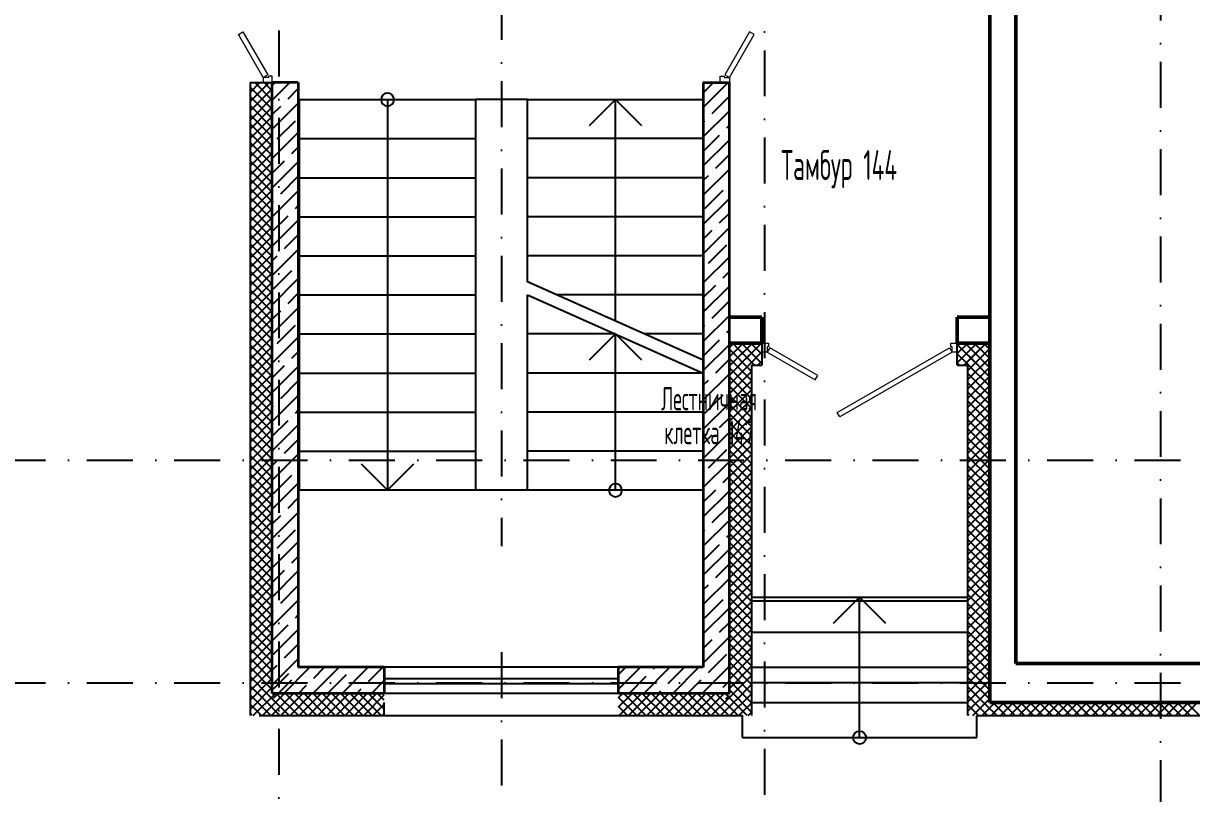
# Model space of a CAD drawing. Extents: x -1560602 to 321118, y -2308202 to -430103.
# Drawn here: x -1500266 to -1491295, y -2053713 to -2047798 of the extents above; entities that cross this region are included whole.
import ezdxf
from ezdxf.enums import TextEntityAlignment as Align

# ---------------------------------------------------------------- set-up
doc = ezdxf.new("R2010")
doc.units = 0
doc.header["$MEASUREMENT"] = 0
doc.linetypes.add('Dot & Dashed', pattern=[670.277762, 352.777767, -176.388884, 0, -141.111112])
doc.linetypes.add('Штрихпунктирная', pattern=[0.670278, 0.352778, -0.176389, 0, -0.141111])
doc.layers.get('0').update_dxf_attribs({"color": 255, "linetype": 'CONTINUOUS'})
for name, color, linetype, lineweight in [('Двери', 4, 'CONTINUOUS', 15), ('Диафрагма', 2, 'CONTINUOUS', 35), ('стены', 5, 'CONTINUOUS', 50)]:
    doc.layers.add(name, color=color, linetype=linetype, lineweight=lineweight)
for name, color, linetype in [('Оси', 253, 'Dot & Dashed'), ('отделка', 240, 'CONTINUOUS'), ('Текст', 7, 'CONTINUOUS'), ('Утеплитель', 6, 'CONTINUOUS')]:
    doc.layers.add(name, color=color, linetype=linetype)
doc.styles.get("Standard").update_dxf_attribs({"font": 'spds.shx', "width": 0.7, "height": 250})

msp = doc.modelspace()

# ---------------------------------------------------------------- linework, layer by layer
at = {"color": 0, "ltscale": 100}
for p, q in [((-1495044.7, -2048253.4), (-1495044.7, -2051003.4)), ((-1498144.7, -2048383.4), (-1496794.7, -2048383.4)), ((-1498144.7, -2051383.4), (-1498144.7, -2048383.4)), ((-1497469.7, -2048383.4), (-1497469.7, -2051383.4)), ((-1496794.7, -2048383.4), (-1496794.7, -2051383.4)), ((-1496394.7, -2048383.4), (-1496794.7, -2048383.4)), ((-1496394.7, -2049783.5), (-1496394.7, -2048383.4)), ((-1496394.7, -2048383.4), (-1495044.7, -2048383.4)), ((-1495919.7, -2048583.4), (-1495719.7, -2048383.4)), ((-1495719.7, -2048383.4), (-1495519.7, -2048583.4)), ((-1495719.7, -2050083.5), (-1495719.7, -2048383.4)), ((-1495044.7, -2048383.4), (-1495044.7, -2050383.5)), ((-1498144.7, -2048683.4), (-1496794.7, -2048683.4)), ((-1495044.7, -2048683.4), (-1496394.7, -2048683.4)), ((-1498144.7, -2048983.4), (-1496794.7, -2048983.4)), ((-1495044.7, -2048983.4), (-1496394.7, -2048983.4)), ((-1498144.7, -2049283.4), (-1496794.7, -2049283.4)), ((-1495044.7, -2049283.4), (-1496394.7, -2049283.4)), ((-1498144.7, -2049583.4), (-1496794.7, -2049583.4)), ((-1495044.7, -2049583.4), (-1496394.7, -2049583.4)), ((-1495044.7, -2050383.5), (-1496394.7, -2049783.5)), ((-1498144.7, -2049883.4), (-1496794.7, -2049883.4)), ((-1496394.7, -2051383.4), (-1496394.7, -2049883.4)), ((-1496394.7, -2049883.4), (-1495044.7, -2050483.4)), ((-1495044.7, -2049883.4), (-1496169.9, -2049883.4)), ((-1498144.7, -2050183.4), (-1496794.7, -2050183.4)), ((-1495719.7, -2050183.4), (-1496394.7, -2050183.4)), ((-1495919.7, -2050383.4), (-1495719.7, -2050183.4)), ((-1495719.7, -2050183.4), (-1495519.7, -2050383.4)), ((-1495719.7, -2051383.4), (-1495719.7, -2050183.4)), ((-1495044.7, -2050183.4), (-1495494.9, -2050183.4)), ((-1498144.7, -2050483.4), (-1496794.7, -2050483.4)), ((-1495044.7, -2050483.4), (-1496394.7, -2050483.4)), ((-1495044.7, -2050483.4), (-1495044.7, -2051383.4)), ((-1498144.7, -2050783.4), (-1496794.7, -2050783.4)), ((-1495044.7, -2050783.4), (-1496394.7, -2050783.4)), ((-1498144.7, -2051083.4), (-1496794.7, -2051083.4)), ((-1495044.7, -2051083.4), (-1496394.7, -2051083.4)), ((-1497469.7, -2051383.4), (-1497669.7, -2051183.4)), ((-1497269.7, -2051183.4), (-1497469.7, -2051383.4)), ((-1496794.7, -2051383.4), (-1498144.7, -2051383.4)), ((-1496394.7, -2051383.4), (-1496794.7, -2051383.4)), ((-1495044.7, -2051383.4), (-1496394.7, -2051383.4)), ((-1494674.7, -2052203.4), (-1493014.7, -2052203.4)), ((-1494044.7, -2052403.4), (-1493844.7, -2052203.4)), ((-1493844.7, -2052203.4), (-1493644.7, -2052403.4)), ((-1493844.7, -2053283.4), (-1493844.7, -2052203.4)), ((-1494674.7, -2052233.4), (-1493014.7, -2052233.4)), ((-1494674.7, -2052473.4), (-1493014.7, -2052473.4)), ((-1494674.7, -2052743.4), (-1493014.7, -2052743.4)), ((-1493014.7, -2052863.4), (-1494674.7, -2052863.4)), ((-1494674.7, -2053013.4), (-1493014.7, -2053013.4)), ((-1494744.7, -2053283.4), (-1494744.7, -2053113.4)), ((-1492944.7, -2053283.4), (-1492944.7, -2053113.4)), ((-1494744.7, -2053283.4), (-1492944.7, -2053283.4))]:
    msp.add_line(p, q, dxfattribs=at)
msp.add_circle((-1493844.7, -2053283.4), 50, dxfattribs=at)
for centre, start, end in [((-1497469.7, -2048383.4), 0, 180), ((-1497469.7, -2048383.4), 180, 0), ((-1495719.7, -2051383.4), 0, 180), ((-1495719.7, -2051383.4), 180, 0)]:
    msp.add_arc(centre, 50, start, end, dxfattribs=at)
at = {"layer": 'Двери', "color": 0, "linetype": 'Continuous'}
for p, q in [((-1498615.2, -2047883.5), (-1498580.6, -2047863.5)), ((-1498424.7, -2048213.4), (-1498615.2, -2047883.5)), ((-1498580.6, -2047863.5), (-1498390.1, -2048193.4)), ((-1494688.9, -2047863.5), (-1494879.4, -2048193.4)), ((-1494844.7, -2048213.4), (-1494654.2, -2047883.5)), ((-1494654.2, -2047883.5), (-1494688.9, -2047863.5)), ((-1498390.1, -2048193.4), (-1498424.7, -2048213.4)), ((-1498384.7, -2048213.4), (-1498424.7, -2048213.4)), ((-1498424.7, -2048213.4), (-1498424.7, -2048253.4)), ((-1498354.7, -2048203.4), (-1498384.7, -2048203.4)), ((-1498384.7, -2048203.4), (-1498384.7, -2048213.4)), ((-1498354.7, -2048253.4), (-1498354.7, -2048203.4)), ((-1494914.7, -2048253.4), (-1494914.7, -2048203.4)), ((-1494914.7, -2048203.4), (-1494884.7, -2048203.4)), ((-1494884.7, -2048203.4), (-1494884.7, -2048213.4)), ((-1494884.7, -2048213.4), (-1494844.7, -2048213.4)), ((-1494879.4, -2048193.4), (-1494844.7, -2048213.4)), ((-1494844.7, -2048213.4), (-1494844.7, -2048253.4)), ((-1494594.7, -2050253.4), (-1494544.7, -2050253.4)), ((-1494554.7, -2050323.4), (-1494594.7, -2050323.4)), ((-1494544.7, -2050283.4), (-1494554.7, -2050283.4)), ((-1494554.7, -2050283.4), (-1494554.7, -2050323.4)), ((-1494534.7, -2050288.8), (-1494554.7, -2050323.4)), ((-1494554.7, -2050323.4), (-1494185.8, -2050536.4)), ((-1494544.7, -2050253.4), (-1494544.7, -2050283.4)), ((-1494165.8, -2050501.8), (-1494534.7, -2050288.8)), ((-1494015.6, -2050785.8), (-1493154.7, -2050288.8)), ((-1493134.7, -2050323.4), (-1493995.6, -2050820.4)), ((-1493154.7, -2050288.8), (-1493134.7, -2050323.4)), ((-1493144.7, -2050283.4), (-1493144.7, -2050253.4)), ((-1493144.7, -2050253.4), (-1493094.7, -2050253.4)), ((-1493134.7, -2050283.4), (-1493144.7, -2050283.4)), ((-1493134.7, -2050323.4), (-1493134.7, -2050283.4)), ((-1493094.7, -2050323.4), (-1493134.7, -2050323.4)), ((-1494185.8, -2050536.4), (-1494165.8, -2050501.8)), ((-1493995.6, -2050820.4), (-1494015.6, -2050785.8))]:
    msp.add_line(p, q, dxfattribs=at)
at = {"layer": 'Диафрагма', "color": 0, "ltscale": 100}
for p, q in [((-1498354.7, -2052943.4), (-1498354.7, -2048253.4)), ((-1498154.7, -2048253.4), (-1498354.7, -2048253.4)), ((-1498154.7, -2048253.4), (-1498154.7, -2052743.4)), ((-1495044.7, -2048253.4), (-1495044.7, -2052743.4)), ((-1495044.7, -2048253.4), (-1494844.7, -2048253.4)), ((-1494844.7, -2051003.4), (-1494844.7, -2048253.4)), ((-1494844.7, -2052943.4), (-1494844.7, -2051003.4)), ((-1497494.7, -2052743.4), (-1498154.7, -2052743.4)), ((-1497494.7, -2052743.4), (-1497494.7, -2052943.4)), ((-1495044.7, -2052743.4), (-1495694.7, -2052743.4)), ((-1495694.7, -2052943.4), (-1495694.7, -2052743.4)), ((-1497494.7, -2052943.4), (-1498354.7, -2052943.4)), ((-1494844.7, -2052943.4), (-1495694.7, -2052943.4))]:
    msp.add_line(p, q, dxfattribs=at)
at = {"layer": 'Диафрагма', "color": 0, "lineweight": -3, "ltscale": 100}
for p, q in [((-1498354.7, -2048387), (-1498221.1, -2048253.4)), ((-1498344.9, -2048264.9), (-1498333.4, -2048253.4)), ((-1495044.7, -2048444.6), (-1494853.6, -2048253.4)), ((-1495044.7, -2048332.4), (-1494965.8, -2048253.4)), ((-1498232.7, -2048377.2), (-1498154.7, -2048299.3)), ((-1498354.7, -2048611.5), (-1498154.7, -2048411.5)), ((-1498354.7, -2048499.3), (-1498288.8, -2048433.3)), ((-1498260.7, -2048405.3), (-1498260.7, -2048405.3)), ((-1494977.3, -2048489.5), (-1494844.7, -2048356.9)), ((-1495044.7, -2048669.1), (-1494844.7, -2048469.1)), ((-1495005.4, -2048517.5), (-1495005.4, -2048517.5)), ((-1498316.8, -2048685.9), (-1498176.5, -2048545.6)), ((-1495044.7, -2048556.9), (-1495033.4, -2048545.6)), ((-1494865.1, -2048601.7), (-1494844.7, -2048581.4)), ((-1498354.7, -2048836), (-1498154.7, -2048636)), ((-1495044.7, -2048781.4), (-1494921.2, -2048657.8)), ((-1495044.7, -2048893.6), (-1494844.7, -2048693.6)), ((-1494893.1, -2048629.8), (-1494893.1, -2048629.8)), ((-1498344.9, -2048714), (-1498344.9, -2048714)), ((-1498204.6, -2048798.1), (-1498154.7, -2048748.3)), ((-1498354.7, -2048948.3), (-1498260.7, -2048854.3)), ((-1498354.7, -2049060.6), (-1498154.7, -2048860.6)), ((-1498232.7, -2048826.2), (-1498232.7, -2048826.2)), ((-1494949.2, -2048910.4), (-1494844.7, -2048805.9)), ((-1498288.8, -2049106.8), (-1498154.7, -2048972.8)), ((-1495044.7, -2049118.2), (-1494844.7, -2048918.2)), ((-1495044.7, -2049005.9), (-1495005.4, -2048966.5)), ((-1494977.3, -2048938.5), (-1494977.3, -2048938.5)), ((-1494865.1, -2049050.7), (-1494865.1, -2049050.7)), ((-1498354.7, -2049285.1), (-1498154.7, -2049085.1)), ((-1498316.8, -2049134.9), (-1498316.8, -2049134.9)), ((-1495044.7, -2049342.7), (-1494844.7, -2049142.7)), ((-1495033.4, -2049219.1), (-1494893.1, -2049078.8)), ((-1498354.7, -2049172.8), (-1498344.9, -2049163)), ((-1498204.6, -2049247.2), (-1498204.6, -2049247.2)), ((-1498176.5, -2049219.1), (-1498154.7, -2049197.3)), ((-1498354.7, -2049397.3), (-1498232.7, -2049275.2)), ((-1498354.7, -2049509.6), (-1498154.7, -2049309.6)), ((-1494921.2, -2049331.4), (-1494844.7, -2049254.9)), ((-1498260.7, -2049527.8), (-1498154.7, -2049421.8)), ((-1495044.7, -2049567.2), (-1494844.7, -2049367.2)), ((-1495044.7, -2049454.9), (-1494977.3, -2049387.5)), ((-1494949.2, -2049359.4), (-1494949.2, -2049359.4)), ((-1495005.4, -2049640), (-1494865.1, -2049499.7)), ((-1498354.7, -2049734.1), (-1498154.7, -2049534.1)), ((-1498354.7, -2049621.8), (-1498316.8, -2049583.9)), ((-1498288.8, -2049555.9), (-1498288.8, -2049555.9)), ((-1495044.7, -2049791.7), (-1494844.7, -2049591.7)), ((-1498344.9, -2049836.5), (-1498204.6, -2049696.2)), ((-1498176.5, -2049668.1), (-1498176.5, -2049668.1)), ((-1495033.4, -2049668.1), (-1495033.4, -2049668.1)), ((-1498354.7, -2049958.6), (-1498154.7, -2049758.6)), ((-1494921.2, -2049780.4), (-1494921.2, -2049780.4)), ((-1494893.1, -2049752.3), (-1494844.7, -2049703.9)), ((-1498232.7, -2049948.7), (-1498154.7, -2049870.8)), ((-1495044.7, -2049903.9), (-1494949.2, -2049808.4)), ((-1495044.7, -2050016.2), (-1494844.7, -2049816.2)), ((-1494977.3, -2050061), (-1494844.7, -2049928.4)), ((-1498354.7, -2050183.1), (-1498154.7, -2049983.1)), ((-1498354.7, -2050070.8), (-1498288.8, -2050004.9)), ((-1498260.7, -2049976.8), (-1498260.7, -2049976.8)), ((-1495044.7, -2050240.7), (-1494844.7, -2050040.7)), ((-1498316.8, -2050257.4), (-1498176.5, -2050117.1)), ((-1495044.7, -2050128.4), (-1495033.4, -2050117.1)), ((-1495005.4, -2050089.1), (-1495005.4, -2050089.1)), ((-1498354.7, -2050407.6), (-1498154.7, -2050207.6)), ((-1495044.7, -2050352.9), (-1494921.2, -2050229.4)), ((-1494893.1, -2050201.3), (-1494893.1, -2050201.3)), ((-1494865.1, -2050173.3), (-1494844.7, -2050152.9)), ((-1498344.9, -2050285.5), (-1498344.9, -2050285.5)), ((-1498204.6, -2050369.7), (-1498154.7, -2050319.8)), ((-1495044.7, -2050465.2), (-1494844.7, -2050265.2)), ((-1498232.7, -2050397.8), (-1498232.7, -2050397.8)), ((-1494949.2, -2050481.9), (-1494844.7, -2050377.4)), ((-1498354.7, -2050519.8), (-1498260.7, -2050425.8)), ((-1498354.7, -2050632.1), (-1498154.7, -2050432.1)), ((-1495044.7, -2050689.7), (-1494844.7, -2050489.7)), ((-1498288.8, -2050678.4), (-1498154.7, -2050544.4)), ((-1495044.7, -2050577.4), (-1495005.4, -2050538.1)), ((-1494977.3, -2050510), (-1494977.3, -2050510)), ((-1498354.7, -2050856.6), (-1498154.7, -2050656.6)), ((-1495033.4, -2050790.6), (-1494893.1, -2050650.3)), ((-1494865.1, -2050622.3), (-1494865.1, -2050622.3)), ((-1498354.7, -2050744.4), (-1498344.9, -2050734.5)), ((-1498316.8, -2050706.5), (-1498316.8, -2050706.5)), ((-1498176.5, -2050790.6), (-1498154.7, -2050768.9)), ((-1495044.7, -2050914.2), (-1494844.7, -2050714.2)), ((-1498354.7, -2050968.9), (-1498232.7, -2050846.8)), ((-1498204.6, -2050818.7), (-1498204.6, -2050818.7)), ((-1494921.2, -2050902.9), (-1494844.7, -2050826.5)), ((-1498354.7, -2051081.1), (-1498154.7, -2050881.1)), ((-1494949.2, -2050931), (-1494949.2, -2050931)), ((-1494909.5, -2051003.4), (-1494844.7, -2050938.7)), ((-1498260.7, -2051099.3), (-1498154.7, -2050993.4)), ((-1495044.7, -2051138.7), (-1494911, -2051004.9)), ((-1495044.7, -2051026.5), (-1495025.8, -2051007.5)), ((-1495021.7, -2051003.4), (-1494977.3, -2050959)), ((-1498354.7, -2051305.6), (-1498154.7, -2051105.6)), ((-1498288.8, -2051127.4), (-1498288.8, -2051127.4)), ((-1495005.4, -2051211.6), (-1494865.1, -2051071.3)), ((-1498354.7, -2051193.4), (-1498316.8, -2051155.5)), ((-1495044.7, -2051363.2), (-1494844.7, -2051163.2)), ((-1498344.9, -2051408), (-1498204.6, -2051267.7)), ((-1498176.5, -2051239.7), (-1498176.5, -2051239.7)), ((-1495033.4, -2051239.7), (-1495033.4, -2051239.7)), ((-1494893.1, -2051323.8), (-1494844.7, -2051275.5)), ((-1498354.7, -2051530.1), (-1498154.7, -2051330.1)), ((-1495044.7, -2051475.5), (-1494949.2, -2051380)), ((-1495044.7, -2051587.7), (-1494844.7, -2051387.7)), ((-1494921.2, -2051351.9), (-1494921.2, -2051351.9)), ((-1498232.7, -2051520.3), (-1498154.7, -2051442.4)), ((-1498354.7, -2051754.6), (-1498154.7, -2051554.6)), ((-1498354.7, -2051642.4), (-1498288.8, -2051576.4)), ((-1498260.7, -2051548.4), (-1498260.7, -2051548.4)), ((-1494977.3, -2051632.5), (-1494844.7, -2051500)), ((-1495044.7, -2051812.2), (-1494844.7, -2051612.2)), ((-1495005.4, -2051660.6), (-1495005.4, -2051660.6)), ((-1498316.8, -2051829), (-1498176.5, -2051688.7)), ((-1495044.7, -2051700), (-1495033.4, -2051688.7)), ((-1494865.1, -2051744.8), (-1494844.7, -2051724.5)), ((-1498354.7, -2051979.1), (-1498154.7, -2051779.1)), ((-1495044.7, -2051924.5), (-1494921.2, -2051800.9)), ((-1495044.7, -2052036.7), (-1494844.7, -2051836.7)), ((-1494893.1, -2051772.9), (-1494893.1, -2051772.9)), ((-1498344.9, -2051857), (-1498344.9, -2051857)), ((-1498204.6, -2051941.2), (-1498154.7, -2051891.4)), ((-1498354.7, -2052091.4), (-1498260.7, -2051997.4)), ((-1498354.7, -2052203.6), (-1498154.7, -2052003.6)), ((-1498232.7, -2051969.3), (-1498232.7, -2051969.3)), ((-1494949.2, -2052053.5), (-1494844.7, -2051949)), ((-1498288.8, -2052249.9), (-1498154.7, -2052115.9)), ((-1495044.7, -2052261.2), (-1494844.7, -2052061.2)), ((-1495044.7, -2052149), (-1495005.4, -2052109.6)), ((-1494977.3, -2052081.6), (-1494977.3, -2052081.6)), ((-1494865.1, -2052193.8), (-1494865.1, -2052193.8)), ((-1498354.7, -2052428.2), (-1498154.7, -2052228.2)), ((-1498316.8, -2052278), (-1498316.8, -2052278)), ((-1495044.7, -2052485.7), (-1494844.7, -2052285.7)), ((-1495033.4, -2052362.2), (-1494893.1, -2052221.9)), ((-1498354.7, -2052315.9), (-1498344.9, -2052306.1)), ((-1498176.5, -2052362.2), (-1498154.7, -2052340.4)), ((-1498354.7, -2052540.4), (-1498232.7, -2052418.3)), ((-1498354.7, -2052652.7), (-1498154.7, -2052452.7)), ((-1498204.6, -2052390.3), (-1498204.6, -2052390.3)), ((-1494921.2, -2052474.4), (-1494844.7, -2052398)), ((-1498260.7, -2052670.9), (-1498154.7, -2052564.9)), ((-1495044.7, -2052710.3), (-1494844.7, -2052510.3)), ((-1495044.7, -2052598), (-1494977.3, -2052530.6)), ((-1494949.2, -2052502.5), (-1494949.2, -2052502.5)), ((-1495005.4, -2052783.1), (-1494865.1, -2052642.8)), ((-1498354.7, -2052877.2), (-1498154.7, -2052677.2)), ((-1498354.7, -2052764.9), (-1498316.8, -2052727)), ((-1498288.8, -2052698.9), (-1498288.8, -2052698.9)), ((-1498266.5, -2052943.4), (-1498066.5, -2052743.4)), ((-1498042, -2052943.4), (-1497842, -2052743.4)), ((-1498036.2, -2052825.4), (-1497954.3, -2052743.4)), ((-1497817.5, -2052943.4), (-1497617.5, -2052743.4)), ((-1497615.3, -2052853.5), (-1497505.2, -2052743.4)), ((-1495694.7, -2052911.2), (-1495526.9, -2052743.4)), ((-1495694.7, -2052799), (-1495639.2, -2052743.4)), ((-1495502.4, -2052943.4), (-1495302.4, -2052743.4)), ((-1495426.3, -2052755.1), (-1495414.7, -2052743.4)), ((-1495314.1, -2052867.3), (-1495190.2, -2052743.4)), ((-1495277.9, -2052943.4), (-1495077.9, -2052743.4)), ((-1494984.1, -2052874.1), (-1494844.7, -2052734.8)), ((-1498344.9, -2052909.6), (-1498226.8, -2052791.5)), ((-1498176.5, -2052811.2), (-1498176.5, -2052811.2)), ((-1497924, -2052937.6), (-1497783.6, -2052797.3)), ((-1497755.6, -2052769.3), (-1497755.6, -2052769.3)), ((-1495614.7, -2052943.4), (-1495482.4, -2052811.2)), ((-1495454.4, -2052783.1), (-1495454.4, -2052783.1)), ((-1495033.4, -2052811.2), (-1495033.4, -2052811.2)), ((-1495033.4, -2052811.2), (-1495033.4, -2052811.2)), ((-1495005.4, -2052783.1), (-1495005.2, -2052783)), ((-1498344.9, -2052979.6), (-1498204.6, -2052839.3)), ((-1498154.3, -2052943.4), (-1498092.3, -2052881.5)), ((-1498064.3, -2052853.5), (-1498064.3, -2052853.5)), ((-1497705.2, -2052943.4), (-1497671.4, -2052909.6)), ((-1497643.3, -2052881.5), (-1497643.3, -2052881.5)), ((-1497593, -2052943.4), (-1497494.7, -2052845.2)), ((-1495390.2, -2052943.4), (-1495370.2, -2052923.5)), ((-1495342.1, -2052895.4), (-1495342.1, -2052895.4)), ((-1495165.7, -2052943.4), (-1495061.5, -2052839.3)), ((-1495053.4, -2052943.4), (-1494949.1, -2052839.1)), ((-1494921.2, -2052923.5), (-1494921.2, -2052923.5)), ((-1494921.2, -2052923.5), (-1494921.2, -2052923.5)), ((-1494893.1, -2052895.4), (-1494844.7, -2052847)), ((-1494893.1, -2052895.4), (-1494893, -2052895.2)), ((-1498373, -2052937.6), (-1498373, -2052937.6)), ((-1494871.8, -2052986.4), (-1494844.7, -2052959.3))]:
    msp.add_line(p, q, dxfattribs=at)
at = {"layer": 'Оси', "color": 0, "linetype": 'Штрихпунктирная', "lineweight": -3, "ltscale": 1000}
for p, q in [((-1494574.7, -2008453.4), (-1494574.7, -2057488.4)), ((-1491534.7, -2011893.4), (-1491534.7, -2057515.2)), ((-1498304.7, -2031093.6), (-1498304.7, -2057488.4)), ((-1496594.7, -2032153.4), (-1496594.7, -2051813.8)), ((-1556760.1, -2051153.4), (-1479259.7, -2051153.4)), ((-1496594.7, -2052628.2), (-1496594.7, -2057488.4)), ((-1556760.1, -2052863.4), (-1479259.7, -2052863.4))]:
    msp.add_line(p, q, dxfattribs=at)
at = {"layer": 'отделка', "color": 0, "ltscale": 100}
for p, q in [((-1495694.7, -2052743.4), (-1497494.7, -2052743.4)), ((-1495694.7, -2052831.4), (-1497494.7, -2052831.4)), ((-1495694.7, -2052871.4), (-1497494.7, -2052871.4)), ((-1495694.7, -2052943.4), (-1497494.7, -2052943.4))]:
    msp.add_line(p, q, dxfattribs=at)
at = {"layer": 'стены', "color": 0, "ltscale": 100}
for p, q in [((-1492644.7, -2051003.4), (-1492644.7, -2045353.4)), ((-1492844.7, -2046903.4), (-1492844.7, -2051003.4)), ((-1494594.7, -2050053.4), (-1494844.7, -2050053.4)), ((-1494594.7, -2050253.4), (-1494594.7, -2050053.4)), ((-1493094.7, -2050253.4), (-1493094.7, -2050053.4)), ((-1492844.7, -2050053.4), (-1493094.7, -2050053.4)), ((-1494844.7, -2050253.4), (-1494594.7, -2050253.4)), ((-1493094.7, -2050253.4), (-1492844.7, -2050253.4)), ((-1492844.7, -2053013.4), (-1492844.7, -2051003.4)), ((-1492644.7, -2052713.4), (-1492644.7, -2051003.4)), ((-1490744.7, -2052713.4), (-1492644.7, -2052713.4)), ((-1492844.7, -2053013.4), (-1490744.7, -2053013.4))]:
    msp.add_line(p, q, dxfattribs=at)
at = {"layer": 'Утеплитель', "color": 0, "ltscale": 100}
for p, q in [((-1498524.7, -2048253.4), (-1498524.7, -2053113.4)), ((-1498524.7, -2048253.4), (-1498354.7, -2048253.4)), ((-1498524.7, -2048258.1), (-1498520.1, -2048253.4)), ((-1498524.7, -2048328.8), (-1498449.4, -2048253.4)), ((-1498524.7, -2048399.5), (-1498378.6, -2048253.4)), ((-1498354.7, -2048387.5), (-1498488.8, -2048253.4)), ((-1498354.7, -2048316.8), (-1498418.1, -2048253.4)), ((-1498354.7, -2048458.3), (-1498524.7, -2048288.3)), ((-1498524.7, -2048470.3), (-1498354.7, -2048300.3)), ((-1498354.7, -2048529), (-1498524.7, -2048359)), ((-1498524.7, -2048541), (-1498354.7, -2048371)), ((-1498354.7, -2048599.7), (-1498524.7, -2048429.7)), ((-1498524.7, -2048611.7), (-1498354.7, -2048441.7)), ((-1498354.7, -2048670.4), (-1498524.7, -2048500.4)), ((-1498524.7, -2048682.4), (-1498354.7, -2048512.4)), ((-1498354.7, -2048741.1), (-1498524.7, -2048571.1)), ((-1498524.7, -2048753.1), (-1498354.7, -2048583.1)), ((-1498354.7, -2048811.8), (-1498524.7, -2048641.8)), ((-1498524.7, -2048823.8), (-1498354.7, -2048653.8)), ((-1498354.7, -2048882.5), (-1498524.7, -2048712.5)), ((-1498524.7, -2048894.5), (-1498354.7, -2048724.5)), ((-1498354.7, -2048953.2), (-1498524.7, -2048783.2)), ((-1498524.7, -2048965.2), (-1498354.7, -2048795.2)), ((-1498354.7, -2049023.9), (-1498524.7, -2048853.9)), ((-1498524.7, -2049035.9), (-1498354.7, -2048865.9)), ((-1498354.7, -2049094.6), (-1498524.7, -2048924.6)), ((-1498524.7, -2049106.7), (-1498354.7, -2048936.7)), ((-1498354.7, -2049165.4), (-1498524.7, -2048995.4)), ((-1498524.7, -2049177.4), (-1498354.7, -2049007.4)), ((-1498354.7, -2049236.1), (-1498524.7, -2049066.1)), ((-1498524.7, -2049248.1), (-1498354.7, -2049078.1)), ((-1498354.7, -2049306.8), (-1498524.7, -2049136.8)), ((-1498524.7, -2049318.8), (-1498354.7, -2049148.8)), ((-1498354.7, -2049377.5), (-1498524.7, -2049207.5)), ((-1498524.7, -2049389.5), (-1498354.7, -2049219.5)), ((-1498354.7, -2049448.2), (-1498524.7, -2049278.2)), ((-1498524.7, -2049460.2), (-1498354.7, -2049290.2)), ((-1498354.7, -2049518.9), (-1498524.7, -2049348.9)), ((-1498524.7, -2049530.9), (-1498354.7, -2049360.9)), ((-1498354.7, -2049589.6), (-1498524.7, -2049419.6)), ((-1498524.7, -2049601.6), (-1498354.7, -2049431.6)), ((-1498354.7, -2049660.3), (-1498524.7, -2049490.3)), ((-1498524.7, -2049672.3), (-1498354.7, -2049502.3)), ((-1498354.7, -2049731), (-1498524.7, -2049561)), ((-1498524.7, -2049743), (-1498354.7, -2049573)), ((-1498354.7, -2049801.8), (-1498524.7, -2049631.8)), ((-1498524.7, -2049813.8), (-1498354.7, -2049643.8)), ((-1498354.7, -2049872.5), (-1498524.7, -2049702.5)), ((-1498524.7, -2049884.5), (-1498354.7, -2049714.5)), ((-1498354.7, -2049943.2), (-1498524.7, -2049773.2)), ((-1498524.7, -2049955.2), (-1498354.7, -2049785.2)), ((-1498354.7, -2050013.9), (-1498524.7, -2049843.9)), ((-1498524.7, -2050025.9), (-1498354.7, -2049855.9)), ((-1498354.7, -2050084.6), (-1498524.7, -2049914.6)), ((-1498524.7, -2050096.6), (-1498354.7, -2049926.6)), ((-1498354.7, -2050155.3), (-1498524.7, -2049985.3)), ((-1498524.7, -2050167.3), (-1498354.7, -2049997.3)), ((-1498354.7, -2050226), (-1498524.7, -2050056)), ((-1498524.7, -2050238), (-1498354.7, -2050068)), ((-1498354.7, -2050296.7), (-1498524.7, -2050126.7)), ((-1498524.7, -2050308.7), (-1498354.7, -2050138.7)), ((-1498354.7, -2050367.4), (-1498524.7, -2050197.4)), ((-1498524.7, -2050379.4), (-1498354.7, -2050209.4)), ((-1498354.7, -2050438.2), (-1498524.7, -2050268.2)), ((-1498524.7, -2050450.2), (-1498354.7, -2050280.2)), ((-1494843.9, -2050429.1), (-1494733.5, -2050318.7)), ((-1494843.8, -2050287.6), (-1494822.3, -2050266.1)), ((-1494843.8, -2050358.3), (-1494777.9, -2050292.4)), ((-1494674.7, -2050470.5), (-1494843.8, -2050301.4)), ((-1494826.9, -2050270.7), (-1494809.7, -2050253.4)), ((-1494651.1, -2050423.4), (-1494821.1, -2050253.4)), ((-1494791.1, -2050305.6), (-1494738.9, -2050253.4)), ((-1494674.7, -2050399.8), (-1494788.2, -2050286.3)), ((-1494755.2, -2050340.4), (-1494668.2, -2050253.4)), ((-1494594.7, -2050409.1), (-1494750.4, -2050253.4)), ((-1494719.3, -2050375.3), (-1494597.5, -2050253.4)), ((-1494683.5, -2050410.1), (-1494594.7, -2050321.4)), ((-1494594.7, -2050338.4), (-1494679.7, -2050253.4)), ((-1494594.7, -2050267.6), (-1494608.9, -2050253.4)), ((-1494594.7, -2050253.4), (-1494594.7, -2050253.4)), ((-1494594.7, -2050253.4), (-1494594.7, -2050423.4)), ((-1493094.7, -2050423.4), (-1493094.7, -2050253.4)), ((-1493094.7, -2050263.4), (-1493084.8, -2050253.4)), ((-1493094.7, -2050334.1), (-1493014.1, -2050253.4)), ((-1493094.7, -2050404.8), (-1492943.4, -2050253.4)), ((-1492941.3, -2050417.6), (-1493094.7, -2050264.1)), ((-1493042.6, -2050423.4), (-1492872.6, -2050253.4)), ((-1492915.1, -2050373), (-1493034.7, -2050253.4)), ((-1493014.7, -2050395.5), (-1492912.5, -2050293.3)), ((-1493014.7, -2050466.2), (-1492844.7, -2050296.2)), ((-1492844.7, -2050443.4), (-1492964.3, -2050323.8)), ((-1492888.9, -2050328.5), (-1492964, -2050253.4)), ((-1492844.7, -2050372.7), (-1492919.8, -2050297.6)), ((-1492862.7, -2050284), (-1492893.3, -2050253.4)), ((-1492844.7, -2050302), (-1492875.3, -2050271.4)), ((-1498354.7, -2050508.9), (-1498524.7, -2050338.9)), ((-1498524.7, -2050520.9), (-1498354.7, -2050350.9)), ((-1498354.7, -2050579.6), (-1498524.7, -2050409.6)), ((-1494843.9, -2050499.8), (-1494689.1, -2050345)), ((-1494843.9, -2050570.5), (-1494674.7, -2050401.4)), ((-1494674.7, -2050541.2), (-1494843.8, -2050372.1)), ((-1494626.1, -2050423.4), (-1494594.7, -2050392.1)), ((-1493006.1, -2050423.4), (-1493094.7, -2050334.8)), ((-1493076.8, -2050423.4), (-1493094.7, -2050405.5)), ((-1493014.7, -2050537), (-1492844.7, -2050367)), ((-1492844.7, -2050584.8), (-1493014.7, -2050414.8)), ((-1492844.7, -2050514.1), (-1493008.9, -2050350)), ((-1492971.9, -2050423.4), (-1492905.9, -2050357.4)), ((-1498524.7, -2050591.6), (-1498354.7, -2050421.6)), ((-1498354.7, -2050650.3), (-1498524.7, -2050480.3)), ((-1498524.7, -2050662.3), (-1498354.7, -2050492.3)), ((-1494674.7, -2050611.9), (-1494843.9, -2050442.8)), ((-1494843.9, -2050641.3), (-1494674.7, -2050472.1)), ((-1494674.7, -2050423.4), (-1494594.7, -2050423.4)), ((-1494674.7, -2050423.4), (-1494674.7, -2053113.4)), ((-1493094.7, -2050423.4), (-1493014.7, -2050423.4)), ((-1493014.7, -2050423.4), (-1493014.7, -2053113.4)), ((-1493014.7, -2050607.7), (-1492844.7, -2050437.7)), ((-1492844.7, -2050655.5), (-1493014.7, -2050485.5)), ((-1498354.7, -2050721), (-1498524.7, -2050551)), ((-1498524.7, -2050733), (-1498354.7, -2050563)), ((-1494844, -2050712), (-1494674.7, -2050542.8)), ((-1494674.7, -2050682.6), (-1494843.9, -2050513.5)), ((-1494674.7, -2050753.3), (-1494843.9, -2050584.2)), ((-1493014.7, -2050678.4), (-1492844.7, -2050508.4)), ((-1492844.7, -2050726.2), (-1493014.7, -2050556.2)), ((-1493014.7, -2050749.1), (-1492844.7, -2050579.1)), ((-1498354.7, -2050791.7), (-1498524.7, -2050621.7)), ((-1498524.7, -2050803.7), (-1498354.7, -2050633.7)), ((-1494844, -2050782.7), (-1494674.7, -2050613.5)), ((-1494844, -2050853.5), (-1494674.7, -2050684.2)), ((-1494674.7, -2050824), (-1494843.9, -2050654.8)), ((-1492844.7, -2050796.9), (-1493014.7, -2050626.9)), ((-1493014.7, -2050819.8), (-1492844.7, -2050649.8)), ((-1498354.7, -2050862.4), (-1498524.7, -2050692.4)), ((-1498524.7, -2050874.4), (-1498354.7, -2050704.4)), ((-1498354.7, -2050933.1), (-1498524.7, -2050763.1)), ((-1494674.7, -2050894.7), (-1494844, -2050725.5)), ((-1494844, -2050924.2), (-1494674.7, -2050754.9)), ((-1492844.7, -2050867.6), (-1493014.7, -2050697.6)), ((-1493014.7, -2050890.5), (-1492844.7, -2050720.5)), ((-1492844.7, -2050938.4), (-1493014.7, -2050768.4)), ((-1498524.7, -2050945.1), (-1498354.7, -2050775.1)), ((-1498354.7, -2051003.8), (-1498524.7, -2050833.8)), ((-1498524.7, -2051015.8), (-1498354.7, -2050845.8)), ((-1494844.1, -2050994.9), (-1494674.7, -2050825.6)), ((-1494674.7, -2050965.5), (-1494844, -2050796.2)), ((-1493014.7, -2050961.2), (-1492844.7, -2050791.2)), ((-1492844.7, -2051009.1), (-1493014.7, -2050839.1)), ((-1493014.7, -2051031.9), (-1492844.7, -2050861.9)), ((-1498354.7, -2051074.5), (-1498524.7, -2050904.5)), ((-1498524.7, -2051086.5), (-1498354.7, -2050916.5)), ((-1494844.1, -2051065.7), (-1494674.7, -2050896.3)), ((-1494674.7, -2051036.2), (-1494844, -2050866.9)), ((-1494674.7, -2051106.9), (-1494844, -2050937.6)), ((-1492844.7, -2051079.8), (-1493014.7, -2050909.8)), ((-1493014.7, -2051102.6), (-1492844.7, -2050932.6)), ((-1498354.7, -2051145.3), (-1498524.7, -2050975.3)), ((-1498524.7, -2051157.3), (-1498354.7, -2050987.3)), ((-1494844.7, -2052943.4), (-1494844.7, -2051003.4)), ((-1494844.1, -2051136.4), (-1494674.7, -2050967.1)), ((-1494674.7, -2051177.6), (-1494844.1, -2051008.3)), ((-1494844.1, -2051207.2), (-1494674.7, -2051037.8)), ((-1492844.7, -2051150.5), (-1493014.7, -2050980.5)), ((-1493014.7, -2051173.4), (-1492844.7, -2051003.4)), ((-1492844.7, -2051003.4), (-1492844.7, -2053013.4)), ((-1498354.7, -2051216), (-1498524.7, -2051046)), ((-1498524.7, -2051228), (-1498354.7, -2051058)), ((-1498354.7, -2051286.7), (-1498524.7, -2051116.7)), ((-1498524.7, -2051298.7), (-1498354.7, -2051128.7)), ((-1494844.2, -2051277.9), (-1494674.7, -2051108.5)), ((-1494674.7, -2051248.3), (-1494844.1, -2051079)), ((-1492844.7, -2051221.2), (-1493014.7, -2051051.2)), ((-1493014.7, -2051244.1), (-1492844.7, -2051074.1)), ((-1492844.7, -2051291.9), (-1493014.7, -2051121.9)), ((-1498354.7, -2051357.4), (-1498524.7, -2051187.4)), ((-1498524.7, -2051369.4), (-1498354.7, -2051199.4)), ((-1494844.2, -2051348.6), (-1494674.7, -2051179.2)), ((-1494674.7, -2051319), (-1494844.1, -2051149.6)), ((-1494674.7, -2051389.7), (-1494844.1, -2051220.3)), ((-1494594.7, -2051203.4), (-1494594.7, -2051203.4)), ((-1493094.7, -2051203.4), (-1493094.7, -2051203.4)), ((-1493014.7, -2051314.8), (-1492844.7, -2051144.8)), ((-1492844.7, -2051362.6), (-1493014.7, -2051192.6)), ((-1493014.7, -2051385.5), (-1492844.7, -2051215.5)), ((-1498354.7, -2051428.1), (-1498524.7, -2051258.1)), ((-1498524.7, -2051440.1), (-1498354.7, -2051270.1)), ((-1494844.2, -2051419.4), (-1494674.7, -2051249.9)), ((-1494674.7, -2051460.4), (-1494844.2, -2051291)), ((-1492844.7, -2051433.3), (-1493014.7, -2051263.3)), ((-1493014.7, -2051456.2), (-1492844.7, -2051286.2)), ((-1498354.7, -2051498.8), (-1498524.7, -2051328.8)), ((-1498524.7, -2051510.8), (-1498354.7, -2051340.8)), ((-1498354.7, -2051569.5), (-1498524.7, -2051399.5)), ((-1494844.3, -2051560.8), (-1494674.7, -2051391.3)), ((-1494844.2, -2051490.1), (-1494674.7, -2051320.6)), ((-1494674.7, -2051531.1), (-1494844.2, -2051361.7)), ((-1492844.7, -2051504), (-1493014.7, -2051334)), ((-1493014.7, -2051526.9), (-1492844.7, -2051356.9)), ((-1498524.7, -2051581.5), (-1498354.7, -2051411.5)), ((-1498354.7, -2051640.2), (-1498524.7, -2051470.2)), ((-1498524.7, -2051652.2), (-1498354.7, -2051482.2)), ((-1494844.3, -2051631.6), (-1494674.7, -2051462)), ((-1494674.7, -2051601.9), (-1494844.2, -2051432.4)), ((-1492844.7, -2051574.7), (-1493014.7, -2051404.7)), ((-1493014.7, -2051597.6), (-1492844.7, -2051427.6)), ((-1492844.7, -2051645.5), (-1493014.7, -2051475.5)), ((-1498354.7, -2051710.9), (-1498524.7, -2051540.9)), ((-1498524.7, -2051722.9), (-1498354.7, -2051552.9)), ((-1494844.3, -2051702.3), (-1494674.7, -2051532.7)), ((-1494674.7, -2051743.3), (-1494844.3, -2051573.8)), ((-1494674.7, -2051672.6), (-1494844.2, -2051503.1)), ((-1493014.7, -2051668.3), (-1492844.7, -2051498.3)), ((-1492844.7, -2051716.2), (-1493014.7, -2051546.2)), ((-1493014.7, -2051739), (-1492844.7, -2051569)), ((-1498354.7, -2051781.7), (-1498524.7, -2051611.7)), ((-1498524.7, -2051793.7), (-1498354.7, -2051623.7)), ((-1494844.3, -2051773), (-1494674.7, -2051603.5)), ((-1494674.7, -2051814), (-1494844.3, -2051644.4)), ((-1492844.7, -2051786.9), (-1493014.7, -2051616.9)), ((-1493014.7, -2051809.7), (-1492844.7, -2051639.7)), ((-1498354.7, -2051852.4), (-1498524.7, -2051682.4)), ((-1498524.7, -2051864.4), (-1498354.7, -2051694.4)), ((-1498354.7, -2051923.1), (-1498524.7, -2051753.1)), ((-1494844.4, -2051843.8), (-1494674.7, -2051674.2)), ((-1494844.4, -2051914.5), (-1494674.7, -2051744.9)), ((-1494674.7, -2051884.7), (-1494844.3, -2051715.1)), ((-1492844.7, -2051857.6), (-1493014.7, -2051687.6)), ((-1493014.7, -2051880.5), (-1492844.7, -2051710.5)), ((-1492844.7, -2051928.3), (-1493014.7, -2051758.3)), ((-1498524.7, -2051935.1), (-1498354.7, -2051765.1)), ((-1498354.7, -2051993.8), (-1498524.7, -2051823.8)), ((-1498524.7, -2052005.8), (-1498354.7, -2051835.8)), ((-1494844.4, -2051985.2), (-1494674.7, -2051815.6)), ((-1494674.7, -2051955.4), (-1494844.3, -2051785.8)), ((-1493014.7, -2051951.2), (-1492844.7, -2051781.2)), ((-1492844.7, -2051999), (-1493014.7, -2051829)), ((-1498354.7, -2052064.5), (-1498524.7, -2051894.5)), ((-1498524.7, -2052076.5), (-1498354.7, -2051906.5)), ((-1494674.7, -2052026.1), (-1494844.4, -2051856.5)), ((-1494844.4, -2052056), (-1494674.7, -2051886.3)), ((-1494674.7, -2052096.8), (-1494844.4, -2051927.2)), ((-1493014.7, -2052021.9), (-1492844.7, -2051851.9)), ((-1492844.7, -2052069.7), (-1493014.7, -2051899.7)), ((-1493014.7, -2052092.6), (-1492844.7, -2051922.6)), ((-1498354.7, -2052135.2), (-1498524.7, -2051965.2)), ((-1498524.7, -2052147.2), (-1498354.7, -2051977.2)), ((-1494844.5, -2052126.7), (-1494674.7, -2051957)), ((-1494844.5, -2052197.5), (-1494674.7, -2052027.7)), ((-1494674.7, -2052167.5), (-1494844.4, -2051997.9)), ((-1492844.7, -2052140.4), (-1493014.7, -2051970.4)), ((-1493014.7, -2052163.3), (-1492844.7, -2051993.3)), ((-1498354.7, -2052205.9), (-1498524.7, -2052035.9)), ((-1498524.7, -2052217.9), (-1498354.7, -2052047.9)), ((-1498354.7, -2052276.6), (-1498524.7, -2052106.6)), ((-1498524.7, -2052288.6), (-1498354.7, -2052118.6)), ((-1494844.5, -2052268.2), (-1494674.7, -2052098.4)), ((-1494674.7, -2052238.3), (-1494844.4, -2052068.6)), ((-1492844.7, -2052211.1), (-1493014.7, -2052041.1)), ((-1493014.7, -2052234), (-1492844.7, -2052064)), ((-1492844.7, -2052281.9), (-1493014.7, -2052111.9)), ((-1498354.7, -2052347.3), (-1498524.7, -2052177.3)), ((-1498524.7, -2052359.3), (-1498354.7, -2052189.3)), ((-1494674.7, -2052309), (-1494844.5, -2052139.2)), ((-1494844.5, -2052338.9), (-1494674.7, -2052169.1)), ((-1494674.7, -2052379.7), (-1494844.5, -2052209.9)), ((-1493014.7, -2052304.7), (-1492844.7, -2052134.7)), ((-1492844.7, -2052352.6), (-1493014.7, -2052182.6)), ((-1493014.7, -2052375.4), (-1492844.7, -2052205.4)), ((-1498354.7, -2052418.1), (-1498524.7, -2052248.1)), ((-1498524.7, -2052430.1), (-1498354.7, -2052260.1)), ((-1494844.6, -2052409.7), (-1494674.7, -2052239.9)), ((-1494674.7, -2052450.4), (-1494844.5, -2052280.6)), ((-1492844.7, -2052423.3), (-1493014.7, -2052253.3)), ((-1493014.7, -2052446.1), (-1492844.7, -2052276.1)), ((-1498354.7, -2052488.8), (-1498524.7, -2052318.8)), ((-1498524.7, -2052500.8), (-1498354.7, -2052330.8)), ((-1498354.7, -2052559.5), (-1498524.7, -2052389.5)), ((-1494844.6, -2052480.4), (-1494674.7, -2052310.6)), ((-1494844.6, -2052551.1), (-1494674.7, -2052381.3)), ((-1494674.7, -2052521.1), (-1494844.5, -2052351.3)), ((-1492844.7, -2052494), (-1493014.7, -2052324)), ((-1493014.7, -2052516.9), (-1492844.7, -2052346.9)), ((-1498524.7, -2052571.5), (-1498354.7, -2052401.5)), ((-1498354.7, -2052630.2), (-1498524.7, -2052460.2)), ((-1498524.7, -2052642.2), (-1498354.7, -2052472.2)), ((-1494674.7, -2052591.8), (-1494844.6, -2052422)), ((-1494844.6, -2052621.9), (-1494674.7, -2052452)), ((-1492844.7, -2052564.7), (-1493014.7, -2052394.7)), ((-1493014.7, -2052587.6), (-1492844.7, -2052417.6)), ((-1492844.7, -2052635.4), (-1493014.7, -2052465.4)), ((-1498354.7, -2052700.9), (-1498524.7, -2052530.9)), ((-1498524.7, -2052712.9), (-1498354.7, -2052542.9)), ((-1494844.7, -2052692.6), (-1494674.7, -2052522.7)), ((-1494674.7, -2052662.5), (-1494844.6, -2052492.7)), ((-1494674.7, -2052733.2), (-1494844.6, -2052563.4)), ((-1493014.7, -2052658.3), (-1492844.7, -2052488.3)), ((-1492844.7, -2052706.1), (-1493014.7, -2052536.1)), ((-1493014.7, -2052729), (-1492844.7, -2052559)), ((-1498354.7, -2052771.6), (-1498524.7, -2052601.6)), ((-1498524.7, -2052783.6), (-1498354.7, -2052613.6)), ((-1494844.7, -2052763.3), (-1494674.7, -2052593.4)), ((-1494674.7, -2052803.9), (-1494844.6, -2052634)), ((-1492844.7, -2052776.8), (-1493014.7, -2052606.8)), ((-1493014.7, -2052799.7), (-1492844.7, -2052629.7)), ((-1498354.7, -2052842.3), (-1498524.7, -2052672.3)), ((-1498524.7, -2052854.3), (-1498354.7, -2052684.3)), ((-1498354.7, -2052913), (-1498524.7, -2052743)), ((-1494844.7, -2052834.1), (-1494674.7, -2052664.1)), ((-1494674.7, -2052874.6), (-1494844.7, -2052704.7)), ((-1494844.7, -2052904.8), (-1494674.7, -2052734.8)), ((-1492844.7, -2052847.5), (-1493014.7, -2052677.5)), ((-1493014.7, -2052870.4), (-1492844.7, -2052700.4)), ((-1492844.7, -2052918.3), (-1493014.7, -2052748.3)), ((-1498524.7, -2052925), (-1498354.7, -2052755)), ((-1498374.9, -2052963.6), (-1498524.7, -2052813.7)), ((-1498524.7, -2052995.7), (-1498354.7, -2052825.7)), ((-1494674.7, -2052945.4), (-1494844.7, -2052775.4)), ((-1494828.7, -2052959.5), (-1494674.7, -2052805.5)), ((-1493014.7, -2052941.1), (-1492844.7, -2052771.1)), ((-1492844.7, -2052989), (-1493014.7, -2052819)), ((-1498410.2, -2052998.9), (-1498524.7, -2052884.4)), ((-1498524.7, -2053066.4), (-1498354.7, -2052896.4)), ((-1494674.7, -2053016.1), (-1494844.7, -2052846.1)), ((-1494674.7, -2053086.8), (-1494844.7, -2052916.8)), ((-1494793.3, -2052994.8), (-1494674.7, -2052876.2)), ((-1493014.7, -2053011.8), (-1492844.7, -2052841.8)), ((-1492873.9, -2053030.6), (-1493014.7, -2052889.7)), ((-1493014.7, -2053082.5), (-1492844.7, -2052912.5)), ((-1498445.6, -2053034.3), (-1498524.7, -2052955.2)), ((-1498501, -2053113.4), (-1498331, -2052943.4)), ((-1498430.3, -2053113.4), (-1498260.1, -2052943.2)), ((-1498295.7, -2053113.4), (-1498410.2, -2052998.9)), ((-1498225, -2053113.4), (-1498374.9, -2052963.6)), ((-1498359.6, -2053113.4), (-1498189.2, -2052943.1)), ((-1498154.3, -2053113.4), (-1498324.4, -2052943.4)), ((-1498288.9, -2053113.4), (-1498118.3, -2052942.9)), ((-1498083.6, -2053113.4), (-1498253.9, -2052943.2)), ((-1498218.2, -2053113.4), (-1498047.5, -2052942.7)), ((-1498012.9, -2053113.4), (-1498183.3, -2052943)), ((-1498147.5, -2053113.4), (-1497976.6, -2052942.6)), ((-1497942.2, -2053113.4), (-1498112.8, -2052942.9)), ((-1498076.8, -2053113.4), (-1497905.7, -2052942.4)), ((-1497871.5, -2053113.4), (-1498042.2, -2052942.7)), ((-1498006, -2053113.4), (-1497834.8, -2052942.2)), ((-1497800.8, -2053113.4), (-1497971.7, -2052942.5)), ((-1497935.3, -2053113.4), (-1497764, -2052942.1)), ((-1497730.1, -2053113.4), (-1497901.1, -2052942.4)), ((-1497864.6, -2053113.4), (-1497693.1, -2052941.9)), ((-1497659.4, -2053113.4), (-1497830.6, -2052942.2)), ((-1497793.9, -2053113.4), (-1497622.2, -2052941.7)), ((-1497588.6, -2053113.4), (-1497760, -2052942.1)), ((-1497723.2, -2053113.4), (-1497551.3, -2052941.6)), ((-1497517.9, -2053113.4), (-1497689.5, -2052941.9)), ((-1497652.5, -2053113.4), (-1497494.7, -2052955.7)), ((-1497494.7, -2053065.9), (-1497618.9, -2052941.7)), ((-1497494.7, -2052995.2), (-1497548.4, -2052941.6)), ((-1497494.7, -2053113.4), (-1497494.7, -2053013.4)), ((-1497494.7, -2053113.4), (-1497494.7, -2053013.4)), ((-1495694.7, -2052976.3), (-1495661.8, -2052943.4)), ((-1495694.7, -2053047.1), (-1495591.1, -2052943.4)), ((-1495555.9, -2053113.4), (-1495694.7, -2052974.5)), ((-1495690.4, -2053113.4), (-1495520.4, -2052943.4)), ((-1495485.1, -2053113.4), (-1495655.1, -2052943.4)), ((-1495619.7, -2053113.4), (-1495449.7, -2052943.4)), ((-1495414.4, -2053113.4), (-1495584.4, -2052943.4)), ((-1495549, -2053113.4), (-1495379, -2052943.4)), ((-1495343.7, -2053113.4), (-1495513.7, -2052943.4)), ((-1495478.3, -2053113.4), (-1495308.3, -2052943.4)), ((-1495273, -2053113.4), (-1495443, -2052943.4)), ((-1495407.6, -2053113.4), (-1495237.6, -2052943.4)), ((-1495202.3, -2053113.4), (-1495372.3, -2052943.4)), ((-1495336.9, -2053113.4), (-1495166.9, -2052943.4)), ((-1495131.6, -2053113.4), (-1495301.6, -2052943.4)), ((-1495266.2, -2053113.4), (-1495096.2, -2052943.4)), ((-1495060.9, -2053113.4), (-1495230.9, -2052943.4)), ((-1495195.4, -2053113.4), (-1495025.4, -2052943.4)), ((-1494990.2, -2053113.4), (-1495160.2, -2052943.4)), ((-1495124.7, -2053113.4), (-1494954.7, -2052943.4)), ((-1494919.5, -2053113.4), (-1495089.5, -2052943.4)), ((-1495054, -2053113.4), (-1494884, -2052943.4)), ((-1494848.7, -2053113.4), (-1495018.7, -2052943.4)), ((-1494983.3, -2053113.4), (-1494829, -2052959.2)), ((-1494778, -2053113.4), (-1494948, -2052943.4)), ((-1494912.6, -2053113.4), (-1494793.7, -2052994.5)), ((-1494707.3, -2053113.4), (-1494877.3, -2052943.4)), ((-1494758, -2053030.2), (-1494674.7, -2052947)), ((-1492918.4, -2053056.8), (-1493014.7, -2052960.4)), ((-1492918.1, -2053056.6), (-1492844.7, -2052983.3)), ((-1492904.2, -2053113.4), (-1492804.2, -2053013.4)), ((-1492833.5, -2053113.4), (-1492733.5, -2053013.4)), ((-1492720.3, -2053113.4), (-1492820.3, -2053013.4)), ((-1492762.8, -2053113.4), (-1492662.8, -2053013.4)), ((-1492649.6, -2053113.4), (-1492749.6, -2053013.4)), ((-1492692.1, -2053113.4), (-1492592.1, -2053013.4)), ((-1492578.8, -2053113.4), (-1492678.8, -2053013.4)), ((-1492621.4, -2053113.4), (-1492521.4, -2053013.4)), ((-1492508.1, -2053113.4), (-1492608.1, -2053013.4)), ((-1492550.7, -2053113.4), (-1492450.7, -2053013.4)), ((-1492437.4, -2053113.4), (-1492537.4, -2053013.4)), ((-1492480, -2053113.4), (-1492380, -2053013.4)), ((-1492366.7, -2053113.4), (-1492466.7, -2053013.4)), ((-1492409.2, -2053113.4), (-1492309.2, -2053013.4)), ((-1492296, -2053113.4), (-1492396, -2053013.4)), ((-1492338.5, -2053113.4), (-1492238.5, -2053013.4)), ((-1492225.3, -2053113.4), (-1492325.3, -2053013.4)), ((-1492267.8, -2053113.4), (-1492167.8, -2053013.4)), ((-1492154.6, -2053113.4), (-1492254.6, -2053013.4)), ((-1492197.1, -2053113.4), (-1492097.1, -2053013.4)), ((-1492083.9, -2053113.4), (-1492183.9, -2053013.4)), ((-1492126.4, -2053113.4), (-1492026.4, -2053013.4)), ((-1492013.2, -2053113.4), (-1492113.2, -2053013.4)), ((-1492055.7, -2053113.4), (-1491955.7, -2053013.4)), ((-1491942.4, -2053113.4), (-1492042.4, -2053013.4)), ((-1491985, -2053113.4), (-1491885, -2053013.4)), ((-1491871.7, -2053113.4), (-1491971.7, -2053013.4)), ((-1491914.3, -2053113.4), (-1491814.3, -2053013.4)), ((-1491801, -2053113.4), (-1491901, -2053013.4)), ((-1491843.6, -2053113.4), (-1491743.6, -2053013.4)), ((-1491730.3, -2053113.4), (-1491830.3, -2053013.4)), ((-1491772.8, -2053113.4), (-1491672.8, -2053013.4)), ((-1491659.6, -2053113.4), (-1491759.6, -2053013.4)), ((-1491702.1, -2053113.4), (-1491602.1, -2053013.4)), ((-1491588.9, -2053113.4), (-1491688.9, -2053013.4)), ((-1491631.4, -2053113.4), (-1491531.4, -2053013.4)), ((-1491518.2, -2053113.4), (-1491618.2, -2053013.4)), ((-1491560.7, -2053113.4), (-1491460.7, -2053013.4)), ((-1491447.5, -2053113.4), (-1491547.5, -2053013.4)), ((-1491490, -2053113.4), (-1491390, -2053013.4)), ((-1491376.8, -2053113.4), (-1491476.8, -2053013.4)), ((-1491419.3, -2053113.4), (-1491319.3, -2053013.4)), ((-1491306.1, -2053113.4), (-1491406.1, -2053013.4)), ((-1491348.6, -2053113.4), (-1491248.6, -2053013.4)), ((-1491235.3, -2053113.4), (-1491335.3, -2053013.4)), ((-1498481, -2053069.7), (-1498524.7, -2053025.9)), ((-1498516.3, -2053105), (-1498524.7, -2053096.6)), ((-1498507.9, -2053113.4), (-1498516.3, -2053105)), ((-1498437.2, -2053113.4), (-1498481, -2053069.7)), ((-1498366.5, -2053113.4), (-1498445.6, -2053034.3)), ((-1497581.8, -2053113.4), (-1497494.7, -2053026.4)), ((-1497511.1, -2053113.4), (-1497494.7, -2053097.1)), ((-1495626.6, -2053113.4), (-1495694.7, -2053045.3)), ((-1494841.9, -2053113.4), (-1494758.3, -2053029.9)), ((-1494771.2, -2053113.4), (-1494723, -2053065.2)), ((-1494722.6, -2053065.6), (-1494674.7, -2053017.7)), ((-1494700.5, -2053113.4), (-1494687.6, -2053100.6)), ((-1494687.3, -2053100.9), (-1494674.7, -2053088.4)), ((-1492962.9, -2053082.9), (-1493014.7, -2053031.1)), ((-1493007.4, -2053109.1), (-1493014.7, -2053101.8)), ((-1492974.9, -2053113.4), (-1492918.1, -2053056.6)), ((-1492932.4, -2053113.4), (-1492962.9, -2053082.9)), ((-1492861.7, -2053113.4), (-1492918.4, -2053056.8)), ((-1492791, -2053113.4), (-1492873.9, -2053030.6)), ((-1498454.7, -2053113.4), (-1497494.7, -2053113.4)), ((-1497494.7, -2053113.4), (-1494744.7, -2053113.4)), ((-1493003.1, -2053113.4), (-1493007.4, -2053109.1)), ((-1492944.7, -2053113.4), (-1490744.7, -2053113.4))]:
    msp.add_line(p, q, dxfattribs=at)

# ---------------------------------------------------------------- texts
at = {"layer": 'Текст', "color": 0, "width": 0.7}
msp.add_text('Тамбур 144', height=230, dxfattribs=at).set_placement((-1494447.4, -2049001.5))
at = {"layer": 'Текст', "width": 0.7}
for s, p in [('Лестничная', (-1495000, -2050770)), ('клетка 147', (-1495000, -2051030))]:
    msp.add_text(s, height=180, dxfattribs=at).set_placement(p, align=Align.CENTER)

doc.saveas('drawing.dxf')
